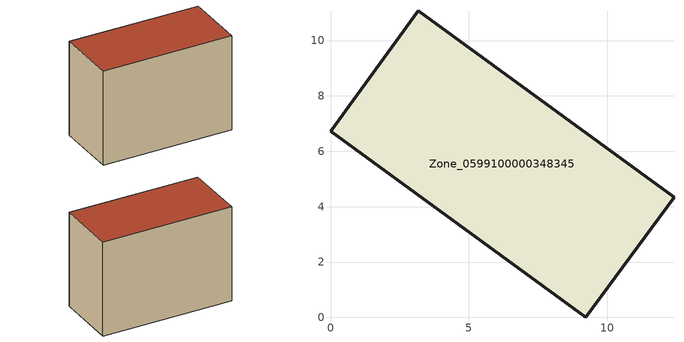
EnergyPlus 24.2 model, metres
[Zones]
Zone_0599100000348345
 floor ground (C_G): 12.41,4.35 9.22,0 0,6.72 3.17,11.08 z0.18
 wall outside (C_F): 9.22,0 12.41,4.35 3.17,11.08 0,6.72 9.22,0 z0.18:8.54
 roof outside (C_R): 3.17,11.08 0,6.72 9.22,0 12.41,4.35 z8.54
[BUILDING]
Pand.0599100000348345: North Axis=0; Terrain=City; Loads Convergence Tolerance Value=0.04; Temperature Convergence Tolerance Value=0.4; Solar Distribution=FullExterior; Maximum Number of Warmup Days=25; Minimum Number of Warmup Days=1
[Site:Location]
Rotterdam.The.Hague.AP_ZH_NLD Design_Conditions: Latitude=51.96; Longitude=4.45; Time Zone=1; Elevation=-4.5
[SITE:GROUNDTEMPERATURE:BUILDINGSURFACE]
18, 18, 18, 18, 18, 18, 18, 18, 18, 18, 18, 18
[MATERIAL] Thermal Absorptance=0.9; Solar Absorptance=0.7; Visible Absorptance=0.7
Name | Roughness | Thickness | Conductivity | Density | Specific Heat
G.TI.1992-2005 | MediumSmooth | 0.15 | 0.06 | 540 | 1210
F.TI.1992-2005 | Rough | 0.3 | 0.12 | 1920 | 840
R.TI.1992-2005 | MediumRough | 0.2 | 0.08 | 1500 | 1000
[CONSTRUCTION]
C_G: G.TI.1992-2005
C_F: F.TI.1992-2005
C_R: R.TI.1992-2005
[ZONE]
Zone_0599100000348345: Type=1; Multiplier=1; Ceiling Height=Autocalculate; Volume=Autocalculate; Floor Area=autocalculate; Part of Total Floor Area=Yes
[ZONEINFILTRATION:DESIGNFLOWRATE]
Infil_Zone_0599100000348345: Zone or ZoneList or Space or SpaceList=Zone_0599100000348345; Schedule=AlwaysOn; Design Flow Rate Calculation Method=Flow/Area; Flow Rate per Floor Area=0.0015; Constant Term Coefficient=1; Temperature Term Coefficient=0; Velocity Term Coefficient=0; Velocity Squared Term Coefficient=0
[HVACTEMPLATE:ZONE:IDEALLOADSAIRSYSTEM]
Zone_0599100000348345: Maximum Heating Supply Air Temperature=50; Minimum Cooling Supply Air Temperature=13; Maximum Heating Supply Air Humidity Ratio=0.0156; Minimum Cooling Supply Air Humidity Ratio=0.0077; Heating Limit=NoLimit; Cooling Limit=NoLimit; Dehumidification Control Type=ConstantSensibleHeatRatio; Cooling Sensible Heat Ratio=0.7; Dehumidification Setpoint=60; Humidification Control Type=None; Humidification Setpoint=30; Outdoor Air Method=None; Outdoor Air Flow Rate per Person=0.00944; Outdoor Air Flow Rate per Zone Floor Area=0; Outdoor Air Flow Rate per Zone=0; Demand Controlled Ventilation Type=None; Outdoor Air Economizer Type=NoEconomizer; Heat Recovery Type=None; Sensible Heat Recovery Effectiveness=0.7; Latent Heat Recovery Effectiveness=0.65
[ZONECONTROL:THERMOSTAT]
ThermostatControl_Zone_0599100000348345: Zone or ZoneList=Zone_0599100000348345; Control Type Schedule=DualSetpointControlType; Control 1=Thermostat_Zone_0599100000348345; Temperature Difference Between Cutout And Setpoint=0
[THERMOSTATSETPOINT:DUALSETPOINT]
Thermostat_Zone_0599100000348345: Heating Setpoint Temperature Schedule=HeatingSetpoint_Zone_0599100000348345; Cooling Setpoint Temperature Schedule=CoolingSetpoint_Zone_0599100000348345
[SCHEDULE:COMPACT]
HeatingSetpoint_Zone_0599100000348345: Through: 12/31, For: AllDays, Until: 24:00, 21
CoolingSetpoint_Zone_0599100000348345: Through: 12/31, For: AllDays, Until: 24:00, 24
DualSetpointControlType: Through: 12/31, For: AllDays, Until: 24:00, 4
AlwaysOn: Through: 12/31, For: AllDays, Until: 24:00, 1
